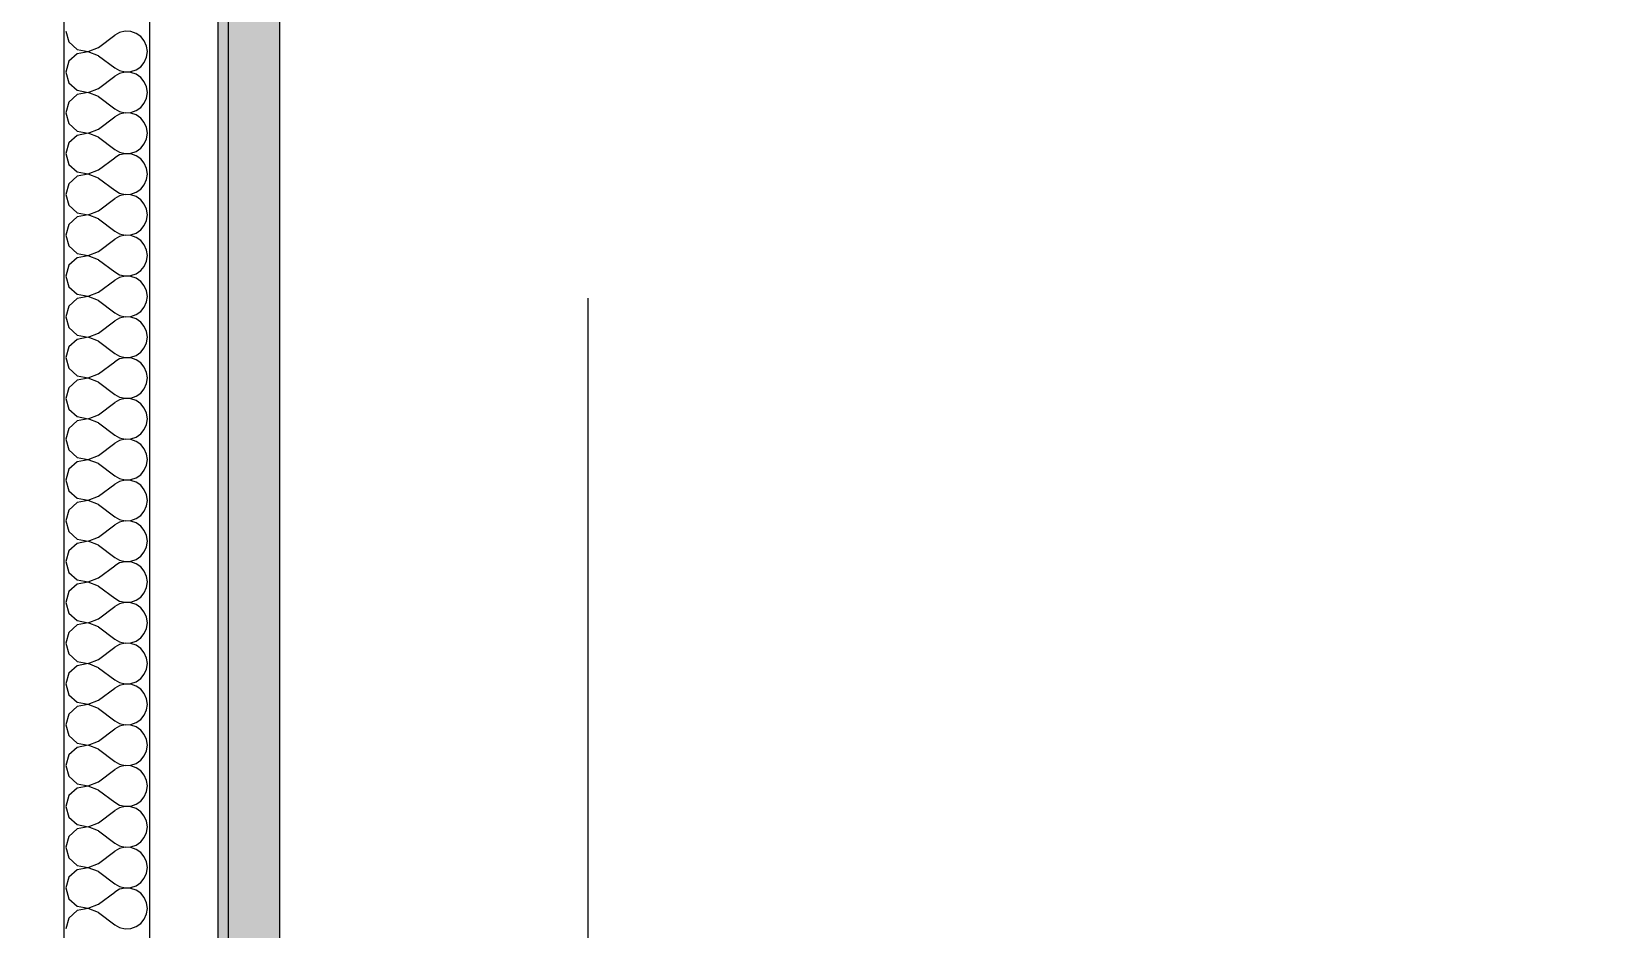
# Model space of a CAD drawing. Header units: millimetres. Extents: x -48147 to 1414029, y -496296 to 18123.
# Drawn here: x 1379545 to 1380001.2, y -481552.2 to -481290.3 of the extents above; entities that cross this region are included whole.
import ezdxf
from ezdxf.enums import TextEntityAlignment as Align

# ---------------------------------------------------------------- set-up
doc = ezdxf.new("R2010")
doc.units = ezdxf.units.MM
doc.header["$MEASUREMENT"] = 0
doc.linetypes.add('Double Dashed', pattern=[546.805537, 264.583325, -105.833328, 70.555556, -105.833328])
doc.linetypes.add('Wipeout_Contour', pattern=[1000, 0, -1000])
for name, color, linetype in [('New_A-15-MG_Structural_Grid_Phase_2', 7, 'Continuous'), ('New_A-25-M_Wall_Int', 7, 'Continuous'), ('New_A-95-D_1_20', 7, 'Continuous')]:
    doc.layers.add(name, color=color, linetype=linetype)
doc.layers.add('New_A-15-MG_Structural_Grid_Phase_2_Pen_No__222', color=7, linetype='Continuous', lineweight=13, true_color=0x65af33)
doc.layers.add('New_A-25-M_Wall_Int_Pen_No__107', color=7, linetype='Continuous', lineweight=15, true_color=0xa6a6a6)
doc.layers.add('New_A-25-M_Wall_Int_Pen_No__1', color=7, linetype='Continuous', lineweight=13)
doc.layers.add('New_A-95-D_1_20_Pen_No__1', color=7, linetype='Continuous', lineweight=13)
doc.styles.add('GENERATED_STYLE_1', font='')
doc.styles.add('GENERATED_STYLE_2', font='')
doc.styles.get('GENERATED_STYLE_1').set_extended_font_data('Arial')
doc.styles.get('GENERATED_STYLE_2').set_extended_font_data('Swis721 BT')
doc.dimstyles.new('GENERATED_STYLE__4', dxfattribs={"dimtxt": 125, "dimasz": 47.5, "dimexe": 0.18, "dimexo": 50, "dimgap": 0.09, "dimtad": 1, "dimdec": 0, "dimzin": 0, "dimdsep": 46, "dimtxsty": 'GENERATED_STYLE_1', "dimblk": 'ARROWHEAD_2', "dimblk1": 'ARROWHEAD_2', "dimblk2": 'ARROWHEAD_2', "dimcen": 0.09, "dimclrd": 7, "dimclre": 7, "dimclrt": 7, "dimadec": 0, "dimazin": 0, "dimtfac": 1, "dimtdec": 4, "dimtmove": 0, "dimatfit": 3, "dimfxl": 1, "dimtolj": 1, "dimtzin": 0, "dimarcsym": 0})

# ---------------------------------------------------------------- blocks, each defined once
blk = doc.blocks.new('Section Elem_90_2', base_point=(1372879, -490836.73))
at = {"color": 254, "linetype": 'Wipeout_Contour', "lineweight": 0, "ltscale": 81903552.09486547}
blk.add_wipeout([(1379835.83, -479397.03), (1379617.46, -479397.03), (1379617.46, -482736.73), (1379657.46, -482736.73), (1379657.46, -481686.73), (1384190.1, -481686.73), (1384190.1, -479136.73), (1383784.12, -479136.73), (1383784.12, -479150.03), (1383721.92, -479150.03), (1383714.71, -479153.02), (1383711.72, -479160.23), (1383711.72, -479567.83), (1383714.71, -479575.04), (1383721.92, -479578.03), (1383784.12, -479578.03), (1383784.12, -479591.33), (1383631.22, -479591.33), (1383631.22, -479578.03), (1383693.42, -479578.03), (1383700.64, -479575.04), (1383703.62, -479567.83), (1383703.62, -479160.23), (1383700.64, -479153.02), (1383693.42, -479150.03), (1383631.22, -479150.03), (1383631.22, -479136.73), (1380962.49, -479136.73), (1380962.49, -479147.63), (1380900.04, -479147.63), (1380894.66, -479149.86), (1380892.44, -479155.23), (1380892.44, -479374.23), (1380894.66, -479379.61), (1380900.04, -479381.83), (1380962.49, -479381.83), (1380962.49, -479392.73), (1380816.09, -479392.73), (1380816.09, -479381.83), (1380878.54, -479381.83), (1380883.91, -479379.61), (1380886.14, -479374.23), (1380886.14, -479155.23), (1380883.91, -479149.86), (1380878.54, -479147.63), (1380816.09, -479147.63), (1380816.09, -479136.73), (1379835.83, -479136.73), (1379835.83, -479154.03), (1379725.53, -479154.03), (1379716.55, -479157.75), (1379712.83, -479166.73), (1379712.83, -479367.03), (1379716.55, -479376.01), (1379725.53, -479379.73), (1379835.83, -479379.73)], dxfattribs=at).dxf.layer = 'New_A-25-M_Wall_Int'
blk = doc.blocks.new('*X406', base_point=(1372879, -490836.73))
at = {"layer": 'New_A-25-M_Wall_Int_Pen_No__107', "linetype": 'Continuous'}
for p, q in [((1379555.06, -481290.3), (1379555.95, -481293.43)), ((1379555.95, -481293.43), (1379558.35, -481295.63)), ((1379564.58, -481295.07), (1379569.35, -481291.49)), ((1379570.78, -481290.7), (1379569.35, -481291.49)), ((1379572.38, -481290.33), (1379570.78, -481290.7)), ((1379574.02, -481290.41), (1379572.38, -481290.33)), ((1379575.58, -481290.93), (1379574.02, -481290.41)), ((1379576.93, -481291.86), (1379575.58, -481290.93)), ((1379577.98, -481293.13), (1379576.93, -481291.86)), ((1379578.64, -481294.63), (1379577.98, -481293.13)), ((1379558.35, -481296.88), (1379555.95, -481299.08)), ((1379558.35, -481295.63), (1379561.55, -481296.23)), ((1379561.55, -481296.28), (1379558.35, -481296.88)), ((1379561.55, -481296.23), (1379564.58, -481295.07)), ((1379564.58, -481297.45), (1379561.55, -481296.28)), ((1379564.58, -481297.45), (1379569.35, -481301.02)), ((1379577.98, -481299.39), (1379578.64, -481297.88)), ((1379578.87, -481296.26), (1379578.64, -481294.63)), ((1379578.64, -481297.88), (1379578.87, -481296.26)), ((1379555.95, -481299.08), (1379555.06, -481302.21)), ((1379555.06, -481302.21), (1379555.95, -481305.34)), ((1379569.35, -481301.02), (1379570.78, -481301.81)), ((1379570.78, -481302.6), (1379569.35, -481303.4)), ((1379570.78, -481301.81), (1379572.38, -481302.18)), ((1379572.38, -481302.23), (1379570.78, -481302.6)), ((1379572.38, -481302.18), (1379574.02, -481302.1)), ((1379574.02, -481302.31), (1379572.38, -481302.23)), ((1379574.02, -481302.1), (1379575.58, -481301.58)), ((1379575.58, -481302.84), (1379574.02, -481302.31)), ((1379575.58, -481301.58), (1379576.93, -481300.65)), ((1379576.93, -481300.65), (1379577.98, -481299.39)), ((1379555.95, -481305.34), (1379558.35, -481307.53)), ((1379561.55, -481308.14), (1379564.58, -481306.97)), ((1379564.58, -481306.97), (1379569.35, -481303.4)), ((1379576.93, -481303.77), (1379575.58, -481302.84)), ((1379577.98, -481305.03), (1379576.93, -481303.77)), ((1379578.64, -481306.53), (1379577.98, -481305.03)), ((1379578.87, -481308.16), (1379578.64, -481306.53)), ((1379555.95, -481310.98), (1379555.06, -481314.11)), ((1379558.35, -481308.79), (1379555.95, -481310.98)), ((1379558.35, -481307.53), (1379561.55, -481308.14)), ((1379561.55, -481308.19), (1379558.35, -481308.79)), ((1379564.58, -481309.35), (1379561.55, -481308.19)), ((1379564.58, -481309.35), (1379569.35, -481312.92)), ((1379576.93, -481312.55), (1379577.98, -481311.29)), ((1379577.98, -481311.29), (1379578.64, -481309.79)), ((1379578.64, -481309.79), (1379578.87, -481308.16)), ((1379555.06, -481314.11), (1379555.95, -481317.24)), ((1379564.58, -481318.88), (1379569.35, -481315.3)), ((1379569.35, -481312.92), (1379570.78, -481313.72)), ((1379570.78, -481314.51), (1379569.35, -481315.3)), ((1379570.78, -481313.72), (1379572.38, -481314.09)), ((1379572.38, -481314.14), (1379570.78, -481314.51)), ((1379572.38, -481314.09), (1379574.02, -481314.01)), ((1379574.02, -481314.22), (1379572.38, -481314.14)), ((1379574.02, -481314.01), (1379575.58, -481313.48)), ((1379575.58, -481314.74), (1379574.02, -481314.22)), ((1379575.58, -481313.48), (1379576.93, -481312.55)), ((1379576.93, -481315.67), (1379575.58, -481314.74)), ((1379577.98, -481316.94), (1379576.93, -481315.67)), ((1379555.95, -481317.24), (1379558.35, -481319.44)), ((1379558.35, -481320.69), (1379555.95, -481322.89)), ((1379558.35, -481319.44), (1379561.55, -481320.04)), ((1379561.55, -481320.09), (1379558.35, -481320.69)), ((1379561.55, -481320.04), (1379564.58, -481318.88)), ((1379564.58, -481321.26), (1379561.55, -481320.09)), ((1379578.64, -481318.44), (1379577.98, -481316.94)), ((1379578.87, -481320.07), (1379578.64, -481318.44)), ((1379578.64, -481321.69), (1379578.87, -481320.07)), ((1379555.95, -481322.89), (1379555.06, -481326.02)), ((1379564.58, -481321.26), (1379569.35, -481324.83)), ((1379569.35, -481324.83), (1379570.78, -481325.62)), ((1379574.02, -481325.91), (1379575.58, -481325.39)), ((1379575.58, -481325.39), (1379576.93, -481324.46)), ((1379576.93, -481324.46), (1379577.98, -481323.2)), ((1379577.98, -481323.2), (1379578.64, -481321.69)), ((1379555.06, -481326.02), (1379555.95, -481329.15)), ((1379555.95, -481329.15), (1379558.35, -481331.34)), ((1379564.58, -481330.78), (1379569.35, -481327.21)), ((1379570.78, -481326.41), (1379569.35, -481327.21)), ((1379570.78, -481325.62), (1379572.38, -481325.99)), ((1379572.38, -481326.04), (1379570.78, -481326.41)), ((1379572.38, -481325.99), (1379574.02, -481325.91)), ((1379574.02, -481326.12), (1379572.38, -481326.04)), ((1379575.58, -481326.65), (1379574.02, -481326.12)), ((1379576.93, -481327.58), (1379575.58, -481326.65)), ((1379577.98, -481328.84), (1379576.93, -481327.58)), ((1379578.64, -481330.34), (1379577.98, -481328.84)), ((1379558.35, -481332.6), (1379555.95, -481334.79)), ((1379558.35, -481331.34), (1379561.55, -481331.95)), ((1379561.55, -481331.99), (1379558.35, -481332.6)), ((1379561.55, -481331.95), (1379564.58, -481330.78)), ((1379564.58, -481333.16), (1379561.55, -481331.99)), ((1379564.58, -481333.16), (1379569.35, -481336.73)), ((1379577.98, -481335.1), (1379578.64, -481333.6)), ((1379578.87, -481331.97), (1379578.64, -481330.34)), ((1379578.64, -481333.6), (1379578.87, -481331.97)), ((1379555.95, -481334.79), (1379555.06, -481337.92)), ((1379555.06, -481337.92), (1379555.95, -481341.05)), ((1379564.58, -481342.68), (1379569.35, -481339.11)), ((1379569.35, -481336.73), (1379570.78, -481337.53)), ((1379570.78, -481338.32), (1379569.35, -481339.11)), ((1379570.78, -481337.53), (1379572.38, -481337.9)), ((1379572.38, -481337.95), (1379570.78, -481338.32)), ((1379572.38, -481337.9), (1379574.02, -481337.82)), ((1379574.02, -481338.03), (1379572.38, -481337.95)), ((1379574.02, -481337.82), (1379575.58, -481337.29)), ((1379575.58, -481338.55), (1379574.02, -481338.03)), ((1379575.58, -481337.29), (1379576.93, -481336.36)), ((1379576.93, -481339.48), (1379575.58, -481338.55)), ((1379576.93, -481336.36), (1379577.98, -481335.1)), ((1379555.95, -481341.05), (1379558.35, -481343.25)), ((1379558.35, -481343.25), (1379561.55, -481343.85)), ((1379561.55, -481343.85), (1379564.58, -481342.68)), ((1379577.98, -481340.75), (1379576.93, -481339.48)), ((1379578.64, -481342.25), (1379577.98, -481340.75)), ((1379578.87, -481343.88), (1379578.64, -481342.25)), ((1379555.95, -481346.7), (1379555.06, -481349.83)), ((1379558.35, -481344.5), (1379555.95, -481346.7)), ((1379561.55, -481343.9), (1379558.35, -481344.5)), ((1379564.58, -481345.07), (1379561.55, -481343.9)), ((1379564.58, -481345.07), (1379569.35, -481348.64)), ((1379575.58, -481349.2), (1379576.93, -481348.27)), ((1379576.93, -481348.27), (1379577.98, -481347)), ((1379577.98, -481347), (1379578.64, -481345.5)), ((1379578.64, -481345.5), (1379578.87, -481343.88)), ((1379555.06, -481349.83), (1379555.95, -481352.96)), ((1379564.58, -481354.59), (1379569.35, -481351.02)), ((1379569.35, -481348.64), (1379570.78, -481349.43)), ((1379570.78, -481350.22), (1379569.35, -481351.02)), ((1379570.78, -481349.43), (1379572.38, -481349.8)), ((1379572.38, -481349.85), (1379570.78, -481350.22)), ((1379572.38, -481349.8), (1379574.02, -481349.72)), ((1379574.02, -481349.93), (1379572.38, -481349.85)), ((1379574.02, -481349.72), (1379575.58, -481349.2)), ((1379575.58, -481350.46), (1379574.02, -481349.93)), ((1379576.93, -481351.39), (1379575.58, -481350.46)), ((1379577.98, -481352.65), (1379576.93, -481351.39)), ((1379578.64, -481354.15), (1379577.98, -481352.65)), ((1379555.95, -481352.96), (1379558.35, -481355.15)), ((1379558.35, -481356.41), (1379555.95, -481358.6)), ((1379558.35, -481355.15), (1379561.55, -481355.76)), ((1379561.55, -481355.8), (1379558.35, -481356.41)), ((1379561.55, -481355.76), (1379564.58, -481354.59)), ((1379564.58, -481356.97), (1379561.55, -481355.8)), ((1379564.58, -481356.97), (1379569.35, -481360.54)), ((1379577.98, -481358.91), (1379578.64, -481357.41)), ((1379578.87, -481355.78), (1379578.64, -481354.15)), ((1379578.64, -481357.41), (1379578.87, -481355.78)), ((1379555.95, -481358.6), (1379555.06, -481361.73)), ((1379555.06, -481361.73), (1379555.95, -481364.86)), ((1379569.35, -481360.54), (1379570.78, -481361.34)), ((1379570.78, -481361.34), (1379572.38, -481361.71)), ((1379572.38, -481361.76), (1379570.78, -481362.13)), ((1379572.38, -481361.71), (1379574.02, -481361.63)), ((1379574.02, -481361.84), (1379572.38, -481361.76)), ((1379574.02, -481361.63), (1379575.58, -481361.1)), ((1379575.58, -481362.36), (1379574.02, -481361.84)), ((1379575.58, -481361.1), (1379576.93, -481360.17)), ((1379576.93, -481360.17), (1379577.98, -481358.91)), ((1379555.95, -481364.86), (1379558.35, -481367.06)), ((1379561.55, -481367.66), (1379564.58, -481366.49)), ((1379564.58, -481366.49), (1379569.35, -481362.92)), ((1379570.78, -481362.13), (1379569.35, -481362.92)), ((1379576.93, -481363.29), (1379575.58, -481362.36)), ((1379577.98, -481364.56), (1379576.93, -481363.29)), ((1379578.64, -481366.06), (1379577.98, -481364.56)), ((1379578.87, -481367.68), (1379578.64, -481366.06)), ((1379555.95, -481370.51), (1379555.06, -481373.64)), ((1379558.35, -481368.31), (1379555.95, -481370.51)), ((1379558.35, -481367.06), (1379561.55, -481367.66)), ((1379561.55, -481367.71), (1379558.35, -481368.31)), ((1379564.58, -481368.88), (1379561.55, -481367.71)), ((1379564.58, -481368.88), (1379569.35, -481372.45)), ((1379576.93, -481372.08), (1379577.98, -481370.81)), ((1379577.98, -481370.81), (1379578.64, -481369.31)), ((1379578.64, -481369.31), (1379578.87, -481367.68)), ((1379555.06, -481373.64), (1379555.95, -481376.77)), ((1379564.58, -481378.4), (1379569.35, -481374.83)), ((1379569.35, -481372.45), (1379570.78, -481373.24)), ((1379570.78, -481374.03), (1379569.35, -481374.83)), ((1379570.78, -481373.24), (1379572.38, -481373.61)), ((1379572.38, -481373.66), (1379570.78, -481374.03)), ((1379572.38, -481373.61), (1379574.02, -481373.53)), ((1379574.02, -481373.74), (1379572.38, -481373.66)), ((1379574.02, -481373.53), (1379575.58, -481373.01)), ((1379575.58, -481374.27), (1379574.02, -481373.74)), ((1379575.58, -481373.01), (1379576.93, -481372.08)), ((1379576.93, -481375.2), (1379575.58, -481374.27)), ((1379577.98, -481376.46), (1379576.93, -481375.2)), ((1379555.95, -481376.77), (1379558.35, -481378.96)), ((1379558.35, -481380.22), (1379555.95, -481382.41)), ((1379558.35, -481378.96), (1379561.55, -481379.57)), ((1379561.55, -481379.61), (1379558.35, -481380.22)), ((1379561.55, -481379.57), (1379564.58, -481378.4)), ((1379564.58, -481380.78), (1379561.55, -481379.61)), ((1379578.64, -481377.96), (1379577.98, -481376.46)), ((1379578.87, -481379.59), (1379578.64, -481377.96)), ((1379578.64, -481381.22), (1379578.87, -481379.59)), ((1379555.95, -481382.41), (1379555.06, -481385.54)), ((1379564.58, -481380.78), (1379569.35, -481384.35)), ((1379569.35, -481384.35), (1379570.78, -481385.15)), ((1379575.58, -481384.91), (1379576.93, -481383.98)), ((1379576.93, -481383.98), (1379577.98, -481382.72)), ((1379577.98, -481382.72), (1379578.64, -481381.22)), ((1379555.06, -481385.54), (1379555.95, -481388.67)), ((1379555.95, -481388.67), (1379558.35, -481390.87)), ((1379564.58, -481390.3), (1379569.35, -481386.73)), ((1379570.78, -481385.94), (1379569.35, -481386.73)), ((1379570.78, -481385.15), (1379572.38, -481385.52)), ((1379572.38, -481385.57), (1379570.78, -481385.94)), ((1379572.38, -481385.52), (1379574.02, -481385.44)), ((1379574.02, -481385.65), (1379572.38, -481385.57)), ((1379574.02, -481385.44), (1379575.58, -481384.91)), ((1379575.58, -481386.17), (1379574.02, -481385.65)), ((1379576.93, -481387.1), (1379575.58, -481386.17)), ((1379577.98, -481388.36), (1379576.93, -481387.1)), ((1379578.64, -481389.87), (1379577.98, -481388.36)), ((1379558.35, -481392.12), (1379555.95, -481394.32)), ((1379558.35, -481390.87), (1379561.55, -481391.47)), ((1379561.55, -481391.52), (1379558.35, -481392.12)), ((1379561.55, -481391.47), (1379564.58, -481390.3)), ((1379564.58, -481392.68), (1379561.55, -481391.52)), ((1379564.58, -481392.68), (1379569.35, -481396.26)), ((1379577.98, -481394.62), (1379578.64, -481393.12)), ((1379578.87, -481391.49), (1379578.64, -481389.87)), ((1379578.64, -481393.12), (1379578.87, -481391.49)), ((1379555.95, -481394.32), (1379555.06, -481397.45)), ((1379555.06, -481397.45), (1379555.95, -481400.58)), ((1379569.35, -481396.26), (1379570.78, -481397.05)), ((1379570.78, -481397.84), (1379569.35, -481398.64)), ((1379570.78, -481397.05), (1379572.38, -481397.42)), ((1379572.38, -481397.47), (1379570.78, -481397.84)), ((1379572.38, -481397.42), (1379574.02, -481397.34)), ((1379574.02, -481397.55), (1379572.38, -481397.47)), ((1379574.02, -481397.34), (1379575.58, -481396.82)), ((1379575.58, -481398.08), (1379574.02, -481397.55)), ((1379575.58, -481396.82), (1379576.93, -481395.89)), ((1379576.93, -481399.01), (1379575.58, -481398.08)), ((1379576.93, -481395.89), (1379577.98, -481394.62)), ((1379555.95, -481400.58), (1379558.35, -481402.77)), ((1379558.35, -481402.77), (1379561.55, -481403.38)), ((1379561.55, -481403.38), (1379564.58, -481402.21)), ((1379564.58, -481402.21), (1379569.35, -481398.64)), ((1379577.98, -481400.27), (1379576.93, -481399.01)), ((1379578.64, -481401.77), (1379577.98, -481400.27)), ((1379578.87, -481403.4), (1379578.64, -481401.77)), ((1379555.95, -481406.22), (1379555.06, -481409.35)), ((1379558.35, -481404.03), (1379555.95, -481406.22)), ((1379561.55, -481403.42), (1379558.35, -481404.03)), ((1379564.58, -481404.59), (1379561.55, -481403.42)), ((1379564.58, -481404.59), (1379569.35, -481408.16)), ((1379576.93, -481407.79), (1379577.98, -481406.53)), ((1379577.98, -481406.53), (1379578.64, -481405.03)), ((1379578.64, -481405.03), (1379578.87, -481403.4)), ((1379555.06, -481409.35), (1379555.95, -481412.48)), ((1379564.58, -481414.11), (1379569.35, -481410.54)), ((1379569.35, -481408.16), (1379570.78, -481408.96)), ((1379570.78, -481409.75), (1379569.35, -481410.54)), ((1379570.78, -481408.96), (1379572.38, -481409.33)), ((1379572.38, -481409.38), (1379570.78, -481409.75)), ((1379572.38, -481409.33), (1379574.02, -481409.25)), ((1379574.02, -481409.46), (1379572.38, -481409.38)), ((1379574.02, -481409.25), (1379575.58, -481408.72)), ((1379575.58, -481409.98), (1379574.02, -481409.46)), ((1379575.58, -481408.72), (1379576.93, -481407.79)), ((1379576.93, -481410.91), (1379575.58, -481409.98)), ((1379577.98, -481412.17), (1379576.93, -481410.91)), ((1379578.64, -481413.68), (1379577.98, -481412.17)), ((1379555.95, -481412.48), (1379558.35, -481414.68)), ((1379558.35, -481415.93), (1379555.95, -481418.13)), ((1379558.35, -481414.68), (1379561.55, -481415.28)), ((1379561.55, -481415.33), (1379558.35, -481415.93)), ((1379561.55, -481415.28), (1379564.58, -481414.11)), ((1379564.58, -481416.49), (1379561.55, -481415.33)), ((1379564.58, -481416.49), (1379569.35, -481420.07)), ((1379578.87, -481415.3), (1379578.64, -481413.68)), ((1379578.64, -481416.93), (1379578.87, -481415.3)), ((1379555.95, -481418.13), (1379555.06, -481421.26)), ((1379555.06, -481421.26), (1379555.95, -481424.39)), ((1379569.35, -481420.07), (1379570.78, -481420.86)), ((1379570.78, -481420.86), (1379572.38, -481421.23)), ((1379572.38, -481421.28), (1379570.78, -481421.65)), ((1379572.38, -481421.23), (1379574.02, -481421.15)), ((1379574.02, -481421.36), (1379572.38, -481421.28)), ((1379574.02, -481421.15), (1379575.58, -481420.63)), ((1379575.58, -481420.63), (1379576.93, -481419.7)), ((1379576.93, -481419.7), (1379577.98, -481418.43)), ((1379577.98, -481418.43), (1379578.64, -481416.93)), ((1379555.95, -481424.39), (1379558.35, -481426.58)), ((1379564.58, -481426.02), (1379569.35, -481422.45)), ((1379570.78, -481421.65), (1379569.35, -481422.45)), ((1379575.58, -481421.88), (1379574.02, -481421.36)), ((1379576.93, -481422.81), (1379575.58, -481421.88)), ((1379577.98, -481424.08), (1379576.93, -481422.81)), ((1379578.64, -481425.58), (1379577.98, -481424.08)), ((1379578.87, -481427.21), (1379578.64, -481425.58)), ((1379555.95, -481430.03), (1379555.06, -481433.16)), ((1379558.35, -481427.84), (1379555.95, -481430.03)), ((1379558.35, -481426.58), (1379561.55, -481427.18)), ((1379561.55, -481427.23), (1379558.35, -481427.84)), ((1379561.55, -481427.18), (1379564.58, -481426.02)), ((1379564.58, -481428.4), (1379561.55, -481427.23)), ((1379564.58, -481428.4), (1379569.35, -481431.97)), ((1379576.93, -481431.6), (1379577.98, -481430.34)), ((1379577.98, -481430.34), (1379578.64, -481428.84)), ((1379578.64, -481428.84), (1379578.87, -481427.21)), ((1379555.06, -481433.16), (1379555.95, -481436.29)), ((1379564.58, -481437.92), (1379569.35, -481434.35)), ((1379569.35, -481431.97), (1379570.78, -481432.77)), ((1379570.78, -481433.56), (1379569.35, -481434.35)), ((1379570.78, -481432.77), (1379572.38, -481433.14)), ((1379572.38, -481433.19), (1379570.78, -481433.56)), ((1379572.38, -481433.14), (1379574.02, -481433.06)), ((1379574.02, -481433.26), (1379572.38, -481433.19)), ((1379574.02, -481433.06), (1379575.58, -481432.53)), ((1379575.58, -481433.79), (1379574.02, -481433.26)), ((1379575.58, -481432.53), (1379576.93, -481431.6)), ((1379576.93, -481434.72), (1379575.58, -481433.79)), ((1379577.98, -481435.98), (1379576.93, -481434.72)), ((1379555.95, -481436.29), (1379558.35, -481438.48)), ((1379558.35, -481438.48), (1379561.55, -481439.09)), ((1379561.55, -481439.14), (1379558.35, -481439.74)), ((1379561.55, -481439.09), (1379564.58, -481437.92)), ((1379564.58, -481440.3), (1379561.55, -481439.14)), ((1379578.64, -481437.49), (1379577.98, -481435.98)), ((1379578.87, -481439.11), (1379578.64, -481437.49)), ((1379578.64, -481440.74), (1379578.87, -481439.11)), ((1379555.95, -481441.94), (1379555.06, -481445.07)), ((1379558.35, -481439.74), (1379555.95, -481441.94)), ((1379564.58, -481440.3), (1379569.35, -481443.88)), ((1379569.35, -481443.88), (1379570.78, -481444.67)), ((1379575.58, -481444.44), (1379576.93, -481443.51)), ((1379576.93, -481443.51), (1379577.98, -481442.24)), ((1379577.98, -481442.24), (1379578.64, -481440.74)), ((1379555.06, -481445.07), (1379555.95, -481448.2)), ((1379555.95, -481448.2), (1379558.35, -481450.39)), ((1379564.58, -481449.83), (1379569.35, -481446.26)), ((1379570.78, -481445.46), (1379569.35, -481446.26)), ((1379570.78, -481444.67), (1379572.38, -481445.04)), ((1379572.38, -481445.09), (1379570.78, -481445.46)), ((1379572.38, -481445.04), (1379574.02, -481444.96)), ((1379574.02, -481445.17), (1379572.38, -481445.09)), ((1379574.02, -481444.96), (1379575.58, -481444.44)), ((1379575.58, -481445.69), (1379574.02, -481445.17)), ((1379576.93, -481446.62), (1379575.58, -481445.69)), ((1379577.98, -481447.89), (1379576.93, -481446.62)), ((1379578.64, -481449.39), (1379577.98, -481447.89)), ((1379558.35, -481451.65), (1379555.95, -481453.84)), ((1379558.35, -481450.39), (1379561.55, -481450.99)), ((1379561.55, -481451.04), (1379558.35, -481451.65)), ((1379561.55, -481450.99), (1379564.58, -481449.83)), ((1379564.58, -481452.21), (1379561.55, -481451.04)), ((1379564.58, -481452.21), (1379569.35, -481455.78)), ((1379577.98, -481454.15), (1379578.64, -481452.64)), ((1379578.87, -481451.02), (1379578.64, -481449.39)), ((1379578.64, -481452.64), (1379578.87, -481451.02)), ((1379555.95, -481453.84), (1379555.06, -481456.97)), ((1379555.06, -481456.97), (1379555.95, -481460.1)), ((1379569.35, -481455.78), (1379570.78, -481456.57)), ((1379570.78, -481457.37), (1379569.35, -481458.16)), ((1379570.78, -481456.57), (1379572.38, -481456.95)), ((1379572.38, -481456.99), (1379570.78, -481457.37)), ((1379572.38, -481456.95), (1379574.02, -481456.87)), ((1379574.02, -481457.07), (1379572.38, -481456.99)), ((1379574.02, -481456.87), (1379575.58, -481456.34)), ((1379575.58, -481457.6), (1379574.02, -481457.07)), ((1379575.58, -481456.34), (1379576.93, -481455.41)), ((1379576.93, -481458.53), (1379575.58, -481457.6)), ((1379576.93, -481455.41), (1379577.98, -481454.15)), ((1379555.95, -481460.1), (1379558.35, -481462.29)), ((1379558.35, -481462.29), (1379561.55, -481462.9)), ((1379561.55, -481462.9), (1379564.58, -481461.73)), ((1379564.58, -481461.73), (1379569.35, -481458.16)), ((1379577.98, -481459.79), (1379576.93, -481458.53)), ((1379578.64, -481461.3), (1379577.98, -481459.79)), ((1379578.87, -481462.92), (1379578.64, -481461.3)), ((1379555.95, -481465.75), (1379555.06, -481468.88)), ((1379558.35, -481463.55), (1379555.95, -481465.75)), ((1379561.55, -481462.95), (1379558.35, -481463.55)), ((1379564.58, -481464.11), (1379561.55, -481462.95)), ((1379564.58, -481464.11), (1379569.35, -481467.68)), ((1379576.93, -481467.32), (1379577.98, -481466.05)), ((1379577.98, -481466.05), (1379578.64, -481464.55)), ((1379578.64, -481464.55), (1379578.87, -481462.92)), ((1379555.06, -481468.88), (1379555.95, -481472)), ((1379564.58, -481473.64), (1379569.35, -481470.07)), ((1379569.35, -481467.68), (1379570.78, -481468.48)), ((1379570.78, -481469.27), (1379569.35, -481470.07)), ((1379570.78, -481468.48), (1379572.38, -481468.85)), ((1379572.38, -481468.9), (1379570.78, -481469.27)), ((1379572.38, -481468.85), (1379574.02, -481468.77)), ((1379574.02, -481468.98), (1379572.38, -481468.9)), ((1379574.02, -481468.77), (1379575.58, -481468.25)), ((1379575.58, -481469.5), (1379574.02, -481468.98)), ((1379575.58, -481468.25), (1379576.93, -481467.32)), ((1379576.93, -481470.43), (1379575.58, -481469.5)), ((1379577.98, -481471.7), (1379576.93, -481470.43)), ((1379555.95, -481472), (1379558.35, -481474.2)), ((1379558.35, -481475.46), (1379555.95, -481477.65)), ((1379558.35, -481474.2), (1379561.55, -481474.8)), ((1379561.55, -481474.85), (1379558.35, -481475.46)), ((1379561.55, -481474.8), (1379564.58, -481473.64)), ((1379564.58, -481476.02), (1379561.55, -481474.85)), ((1379564.58, -481476.02), (1379569.35, -481479.59)), ((1379578.64, -481473.2), (1379577.98, -481471.7)), ((1379578.87, -481474.83), (1379578.64, -481473.2)), ((1379578.64, -481476.45), (1379578.87, -481474.83)), ((1379555.95, -481477.65), (1379555.06, -481480.78)), ((1379569.35, -481479.59), (1379570.78, -481480.38)), ((1379570.78, -481480.38), (1379572.38, -481480.76)), ((1379574.02, -481480.68), (1379575.58, -481480.15)), ((1379575.58, -481480.15), (1379576.93, -481479.22)), ((1379576.93, -481479.22), (1379577.98, -481477.96)), ((1379577.98, -481477.96), (1379578.64, -481476.45)), ((1379555.06, -481480.78), (1379555.95, -481483.91)), ((1379555.95, -481483.91), (1379558.35, -481486.1)), ((1379564.58, -481485.54), (1379569.35, -481481.97)), ((1379570.78, -481481.18), (1379569.35, -481481.97)), ((1379572.38, -481480.8), (1379570.78, -481481.18)), ((1379572.38, -481480.76), (1379574.02, -481480.68)), ((1379574.02, -481480.88), (1379572.38, -481480.8)), ((1379575.58, -481481.41), (1379574.02, -481480.88)), ((1379576.93, -481482.34), (1379575.58, -481481.41)), ((1379577.98, -481483.6), (1379576.93, -481482.34)), ((1379578.64, -481485.11), (1379577.98, -481483.6)), ((1379578.87, -481486.73), (1379578.64, -481485.11)), ((1379555.95, -481489.56), (1379555.06, -481492.68)), ((1379558.35, -481487.36), (1379555.95, -481489.56)), ((1379558.35, -481486.1), (1379561.55, -481486.71)), ((1379561.55, -481486.76), (1379558.35, -481487.36)), ((1379561.55, -481486.71), (1379564.58, -481485.54)), ((1379564.58, -481487.92), (1379561.55, -481486.76)), ((1379564.58, -481487.92), (1379569.35, -481491.49)), ((1379577.98, -481489.86), (1379578.64, -481488.36)), ((1379578.64, -481488.36), (1379578.87, -481486.73)), ((1379555.06, -481492.68), (1379555.95, -481495.81)), ((1379564.58, -481497.45), (1379569.35, -481493.88)), ((1379569.35, -481491.49), (1379570.78, -481492.29)), ((1379570.78, -481493.08), (1379569.35, -481493.88)), ((1379570.78, -481492.29), (1379572.38, -481492.66)), ((1379572.38, -481492.71), (1379570.78, -481493.08)), ((1379572.38, -481492.66), (1379574.02, -481492.58)), ((1379574.02, -481492.79), (1379572.38, -481492.71)), ((1379574.02, -481492.58), (1379575.58, -481492.06)), ((1379575.58, -481493.31), (1379574.02, -481492.79)), ((1379575.58, -481492.06), (1379576.93, -481491.13)), ((1379576.93, -481494.24), (1379575.58, -481493.31)), ((1379576.93, -481491.13), (1379577.98, -481489.86)), ((1379577.98, -481495.51), (1379576.93, -481494.24)), ((1379555.95, -481495.81), (1379558.35, -481498.01)), ((1379558.35, -481498.01), (1379561.55, -481498.61)), ((1379561.55, -481498.66), (1379558.35, -481499.27)), ((1379561.55, -481498.61), (1379564.58, -481497.45)), ((1379564.58, -481499.83), (1379561.55, -481498.66)), ((1379578.64, -481497.01), (1379577.98, -481495.51)), ((1379578.87, -481498.64), (1379578.64, -481497.01)), ((1379578.64, -481500.26), (1379578.87, -481498.64)), ((1379555.95, -481501.46), (1379555.06, -481504.59)), ((1379558.35, -481499.27), (1379555.95, -481501.46)), ((1379564.58, -481499.83), (1379569.35, -481503.4)), ((1379569.35, -481503.4), (1379570.78, -481504.19)), ((1379575.58, -481503.96), (1379576.93, -481503.03)), ((1379576.93, -481503.03), (1379577.98, -481501.77)), ((1379577.98, -481501.77), (1379578.64, -481500.26)), ((1379555.06, -481504.59), (1379555.95, -481507.72)), ((1379555.95, -481507.72), (1379558.35, -481509.91)), ((1379564.58, -481509.35), (1379569.35, -481505.78)), ((1379570.78, -481504.99), (1379569.35, -481505.78)), ((1379570.78, -481504.19), (1379572.38, -481504.57)), ((1379572.38, -481504.61), (1379570.78, -481504.99)), ((1379572.38, -481504.57), (1379574.02, -481504.49)), ((1379574.02, -481504.69), (1379572.38, -481504.61)), ((1379574.02, -481504.49), (1379575.58, -481503.96)), ((1379575.58, -481505.22), (1379574.02, -481504.69)), ((1379576.93, -481506.15), (1379575.58, -481505.22)), ((1379577.98, -481507.41), (1379576.93, -481506.15)), ((1379578.64, -481508.92), (1379577.98, -481507.41)), ((1379558.35, -481511.17), (1379555.95, -481513.36)), ((1379558.35, -481509.91), (1379561.55, -481510.52)), ((1379561.55, -481510.57), (1379558.35, -481511.17)), ((1379561.55, -481510.52), (1379564.58, -481509.35)), ((1379564.58, -481511.73), (1379561.55, -481510.57)), ((1379564.58, -481511.73), (1379569.35, -481515.3)), ((1379577.98, -481513.67), (1379578.64, -481512.17)), ((1379578.87, -481510.54), (1379578.64, -481508.92)), ((1379578.64, -481512.17), (1379578.87, -481510.54)), ((1379555.95, -481513.36), (1379555.06, -481516.49)), ((1379555.06, -481516.49), (1379555.95, -481519.62)), ((1379569.35, -481515.3), (1379570.78, -481516.1)), ((1379570.78, -481516.89), (1379569.35, -481517.68)), ((1379570.78, -481516.1), (1379572.38, -481516.47)), ((1379572.38, -481516.52), (1379570.78, -481516.89)), ((1379572.38, -481516.47), (1379574.02, -481516.39)), ((1379574.02, -481516.6), (1379572.38, -481516.52)), ((1379574.02, -481516.39), (1379575.58, -481515.87)), ((1379575.58, -481517.12), (1379574.02, -481516.6)), ((1379575.58, -481515.87), (1379576.93, -481514.94)), ((1379576.93, -481518.05), (1379575.58, -481517.12)), ((1379576.93, -481514.94), (1379577.98, -481513.67)), ((1379555.95, -481519.62), (1379558.35, -481521.82)), ((1379561.55, -481522.42), (1379564.58, -481521.26)), ((1379564.58, -481521.26), (1379569.35, -481517.68)), ((1379577.98, -481519.32), (1379576.93, -481518.05)), ((1379578.64, -481520.82), (1379577.98, -481519.32)), ((1379578.87, -481522.45), (1379578.64, -481520.82)), ((1379555.95, -481525.27), (1379555.06, -481528.4)), ((1379558.35, -481523.08), (1379555.95, -481525.27)), ((1379558.35, -481521.82), (1379561.55, -481522.42)), ((1379561.55, -481522.47), (1379558.35, -481523.08)), ((1379564.58, -481523.64), (1379561.55, -481522.47)), ((1379564.58, -481523.64), (1379569.35, -481527.21)), ((1379576.93, -481526.84), (1379577.98, -481525.58)), ((1379577.98, -481525.58), (1379578.64, -481524.07)), ((1379578.64, -481524.07), (1379578.87, -481522.45)), ((1379555.06, -481528.4), (1379555.95, -481531.53)), ((1379564.58, -481533.16), (1379569.35, -481529.59)), ((1379569.35, -481527.21), (1379570.78, -481528)), ((1379570.78, -481528.79), (1379569.35, -481529.59)), ((1379570.78, -481528), (1379572.38, -481528.38)), ((1379572.38, -481528.42), (1379570.78, -481528.79)), ((1379572.38, -481528.38), (1379574.02, -481528.3)), ((1379574.02, -481528.5), (1379572.38, -481528.42)), ((1379574.02, -481528.3), (1379575.58, -481527.77)), ((1379575.58, -481529.03), (1379574.02, -481528.5)), ((1379575.58, -481527.77), (1379576.93, -481526.84)), ((1379576.93, -481529.96), (1379575.58, -481529.03)), ((1379577.98, -481531.22), (1379576.93, -481529.96)), ((1379555.95, -481531.53), (1379558.35, -481533.72)), ((1379558.35, -481534.98), (1379555.95, -481537.17)), ((1379558.35, -481533.72), (1379561.55, -481534.33)), ((1379561.55, -481534.38), (1379558.35, -481534.98)), ((1379561.55, -481534.33), (1379564.58, -481533.16)), ((1379564.58, -481535.54), (1379561.55, -481534.38)), ((1379578.64, -481532.72), (1379577.98, -481531.22)), ((1379578.87, -481534.35), (1379578.64, -481532.72)), ((1379578.64, -481535.98), (1379578.87, -481534.35)), ((1379555.95, -481537.17), (1379555.06, -481540.3)), ((1379564.58, -481535.54), (1379569.35, -481539.11)), ((1379569.35, -481539.11), (1379570.78, -481539.91)), ((1379570.78, -481539.91), (1379572.38, -481540.28)), ((1379574.02, -481540.2), (1379575.58, -481539.68)), ((1379575.58, -481539.68), (1379576.93, -481538.75)), ((1379576.93, -481538.75), (1379577.98, -481537.48)), ((1379577.98, -481537.48), (1379578.64, -481535.98)), ((1379555.06, -481540.3), (1379555.95, -481543.43)), ((1379555.95, -481543.43), (1379558.35, -481545.63)), ((1379564.58, -481545.07), (1379569.35, -481541.49)), ((1379570.78, -481540.7), (1379569.35, -481541.49)), ((1379572.38, -481540.33), (1379570.78, -481540.7)), ((1379572.38, -481540.28), (1379574.02, -481540.2)), ((1379574.02, -481540.41), (1379572.38, -481540.33)), ((1379575.58, -481540.93), (1379574.02, -481540.41)), ((1379576.93, -481541.86), (1379575.58, -481540.93)), ((1379577.98, -481543.13), (1379576.93, -481541.86)), ((1379578.64, -481544.63), (1379577.98, -481543.13)), ((1379558.35, -481546.88), (1379555.95, -481549.08)), ((1379558.35, -481545.63), (1379561.55, -481546.23)), ((1379561.55, -481546.28), (1379558.35, -481546.88)), ((1379561.55, -481546.23), (1379564.58, -481545.07)), ((1379564.58, -481547.45), (1379561.55, -481546.28)), ((1379564.58, -481547.45), (1379569.35, -481551.02)), ((1379577.98, -481549.39), (1379578.64, -481547.88)), ((1379578.87, -481546.26), (1379578.64, -481544.63)), ((1379578.64, -481547.88), (1379578.87, -481546.26)), ((1379555.95, -481549.08), (1379555.06, -481552.21)), ((1379569.35, -481551.02), (1379570.78, -481551.81)), ((1379570.78, -481551.81), (1379572.38, -481552.18)), ((1379572.38, -481552.18), (1379574.02, -481552.1)), ((1379574.02, -481552.1), (1379575.58, -481551.58)), ((1379575.58, -481551.58), (1379576.93, -481550.65)), ((1379576.93, -481550.65), (1379577.98, -481549.39))]:
    blk.add_line(p, q, dxfattribs=at)
blk = doc.blocks.new('Section Elem_376_2', base_point=(1372879, -490836.73))
at = {"layer": 'New_A-25-M_Wall_Int_Pen_No__107', "linetype": 'Continuous', "lineweight": 0, "true_color": 0x535353}
blk.add_hatch(color=251, dxfattribs=at).paths.add_polyline_path([(1379599.46, -482736.73), (1379602.46, -482736.73), (1379602.46, -479136.73), (1379599.46, -479136.73)])
at = {"layer": 'New_A-25-M_Wall_Int_Pen_No__107', "linetype": 'Continuous'}
blk.add_hatch(color=256, dxfattribs=at).paths.add_polyline_path([(1379602.46, -482736.73), (1379617.46, -482736.73), (1379617.46, -479136.73), (1379602.46, -479136.73)])
at = {"layer": 'New_A-25-M_Wall_Int_Pen_No__1', "linetype": 'Continuous'}
for p, q in [((1379602.46, -479136.73), (1379602.46, -482736.73)), ((1379617.46, -479136.73), (1379617.46, -482736.73))]:
    blk.add_line(p, q, dxfattribs=at)
at = {"color": 254, "linetype": 'Wipeout_Contour', "lineweight": 0, "ltscale": 5844067.242895639}
blk.add_wipeout([(1379579.46, -482736.73), (1379599.46, -482736.73), (1379599.46, -479136.73), (1379579.46, -479136.73)], dxfattribs=at).dxf.layer = 'New_A-25-M_Wall_Int'
at = {"layer": 'New_A-25-M_Wall_Int_Pen_No__1', "linetype": 'Continuous'}
blk.add_line((1379599.46, -479136.73), (1379599.46, -482736.73), dxfattribs=at)
at = {"color": 254, "linetype": 'Wipeout_Contour', "lineweight": 0, "ltscale": 5843982.258966735}
blk.add_wipeout([(1379554.46, -482736.73), (1379579.46, -482736.73), (1379579.46, -479136.73), (1379554.46, -479136.73)], dxfattribs=at).dxf.layer = 'New_A-25-M_Wall_Int'
at = {"layer": 'New_A-25-M_Wall_Int_Pen_No__1', "linetype": 'Continuous'}
blk.add_line((1379579.46, -479136.73), (1379579.46, -482736.73), dxfattribs=at)
at = {"layer": 'New_A-25-M_Wall_Int'}
blk.add_blockref('*X406', (1372879, -490836.73), dxfattribs=at)
at = {"color": 254, "linetype": 'Wipeout_Contour', "lineweight": 0, "ltscale": 5843899.163694545}
blk.add_wipeout([(1379535.46, -482736.73), (1379554.46, -482736.73), (1379554.46, -479136.73), (1379535.46, -479136.73)], dxfattribs=at).dxf.layer = 'New_A-25-M_Wall_Int'
at = {"layer": 'New_A-25-M_Wall_Int_Pen_No__1', "linetype": 'Continuous'}
blk.add_line((1379554.46, -479136.73), (1379554.46, -482736.73), dxfattribs=at)
blk = doc.blocks.new('Standard grid marker[3]_2', base_point=(1379707.47, -469432.1))
at = {"layer": 'New_A-15-MG_Structural_Grid_Phase_2_Pen_No__222', "linetype": 'Double Dashed'}
blk.add_line((1379707.47, -470432.1), (1379707.47, -493836.73), dxfattribs=at)
at = {"layer": 'New_A-15-MG_Structural_Grid_Phase_2_Pen_No__222', "style": 'GENERATED_STYLE_2'}
for tag, p in [('AC_MarkerText_1_0', (1379707.47, -469163.68)), ('AC_MarkerText_1_1', (1379707.47, -495068.32))]:
    blk.add_attdef(tag, text='', height=175, rotation=360, dxfattribs=at).set_placement(p, align=Align.MIDDLE_CENTER)
blk = doc.blocks.new('*D781', base_point=(1372879, -490836.73))
at = {"layer": 'New_A-95-D_1_20_Pen_No__1', "linetype": 'Continuous'}
for p, q in [((1367392.19, -478986.73), (1367392.19, -478956.17)), ((1367423.44, -479004.77), (1367360.94, -478968.69)), ((1367439.07, -478986.73), (1367345.32, -478986.73)), ((1367392.19, -482736.73), (1367392.19, -478986.73)), ((1367360.94, -482718.69), (1367423.44, -482754.77)), ((1367439.07, -482736.73), (1367345.32, -482736.73))]:
    blk.add_line(p, q, dxfattribs=at)
at = {"layer": 'New_A-95-D_1_20_Pen_No__1', "insert": (1367367.19, -481076.23), "char_height": 125, "attachment_point": 7, "rotation": 90, "style": 'GENERATED_STYLE_1'}
blk.add_mtext('\\A1;{\\fArial|b0|i0|c0|p34;3,750}', dxfattribs=at)
blk = doc.blocks.new('ARROWHEAD_2')
at = {"color": 0, "linetype": 'Continuous', "lineweight": 0}
for p, q in [((-0.3781, -0.655), (0.3781, 0.655)), ((0, 0), (-1, 0))]:
    blk.add_line(p, q, dxfattribs=at)

msp = doc.modelspace()

# ---------------------------------------------------------------- block references
at = {"layer": 'New_A-25-M_Wall_Int'}
msp.add_blockref('Section Elem_90_2', (1372879, -490836.73), dxfattribs=at)

# ---------------------------------------------------------------- next in the draw order: block references
msp.add_blockref('Section Elem_376_2', (1372879, -490836.73), dxfattribs=at)

# ---------------------------------------------------------------- next in the draw order: block references
at = {"layer": 'New_A-15-MG_Structural_Grid_Phase_2', "color": 8, "linetype": 'Continuous', "lineweight": 15}
msp.add_blockref('Standard grid marker[3]_2', (1379707.47, -469432.1), dxfattribs=at)

# ---------------------------------------------------------------- next in the draw order: dimensions: what is measured, and where the dimension line sits
at = {"layer": 'New_A-95-D_1_20', "linetype": 'Continuous'}
dim = msp.add_linear_dim(base=(1367392.19, -478986.73), p1=(1383127.97, -482736.73), p2=(1383128.04, -478986.73), angle=90, dimstyle='GENERATED_STYLE__4', dxfattribs=at)
dim.commit()
dim.dimension.update_dxf_attribs({"geometry": '*D781', "text_midpoint": (1367304.69, -480839.08), "dimtype": 160, "text_rotation": 90})

doc.saveas('drawing.dxf')
